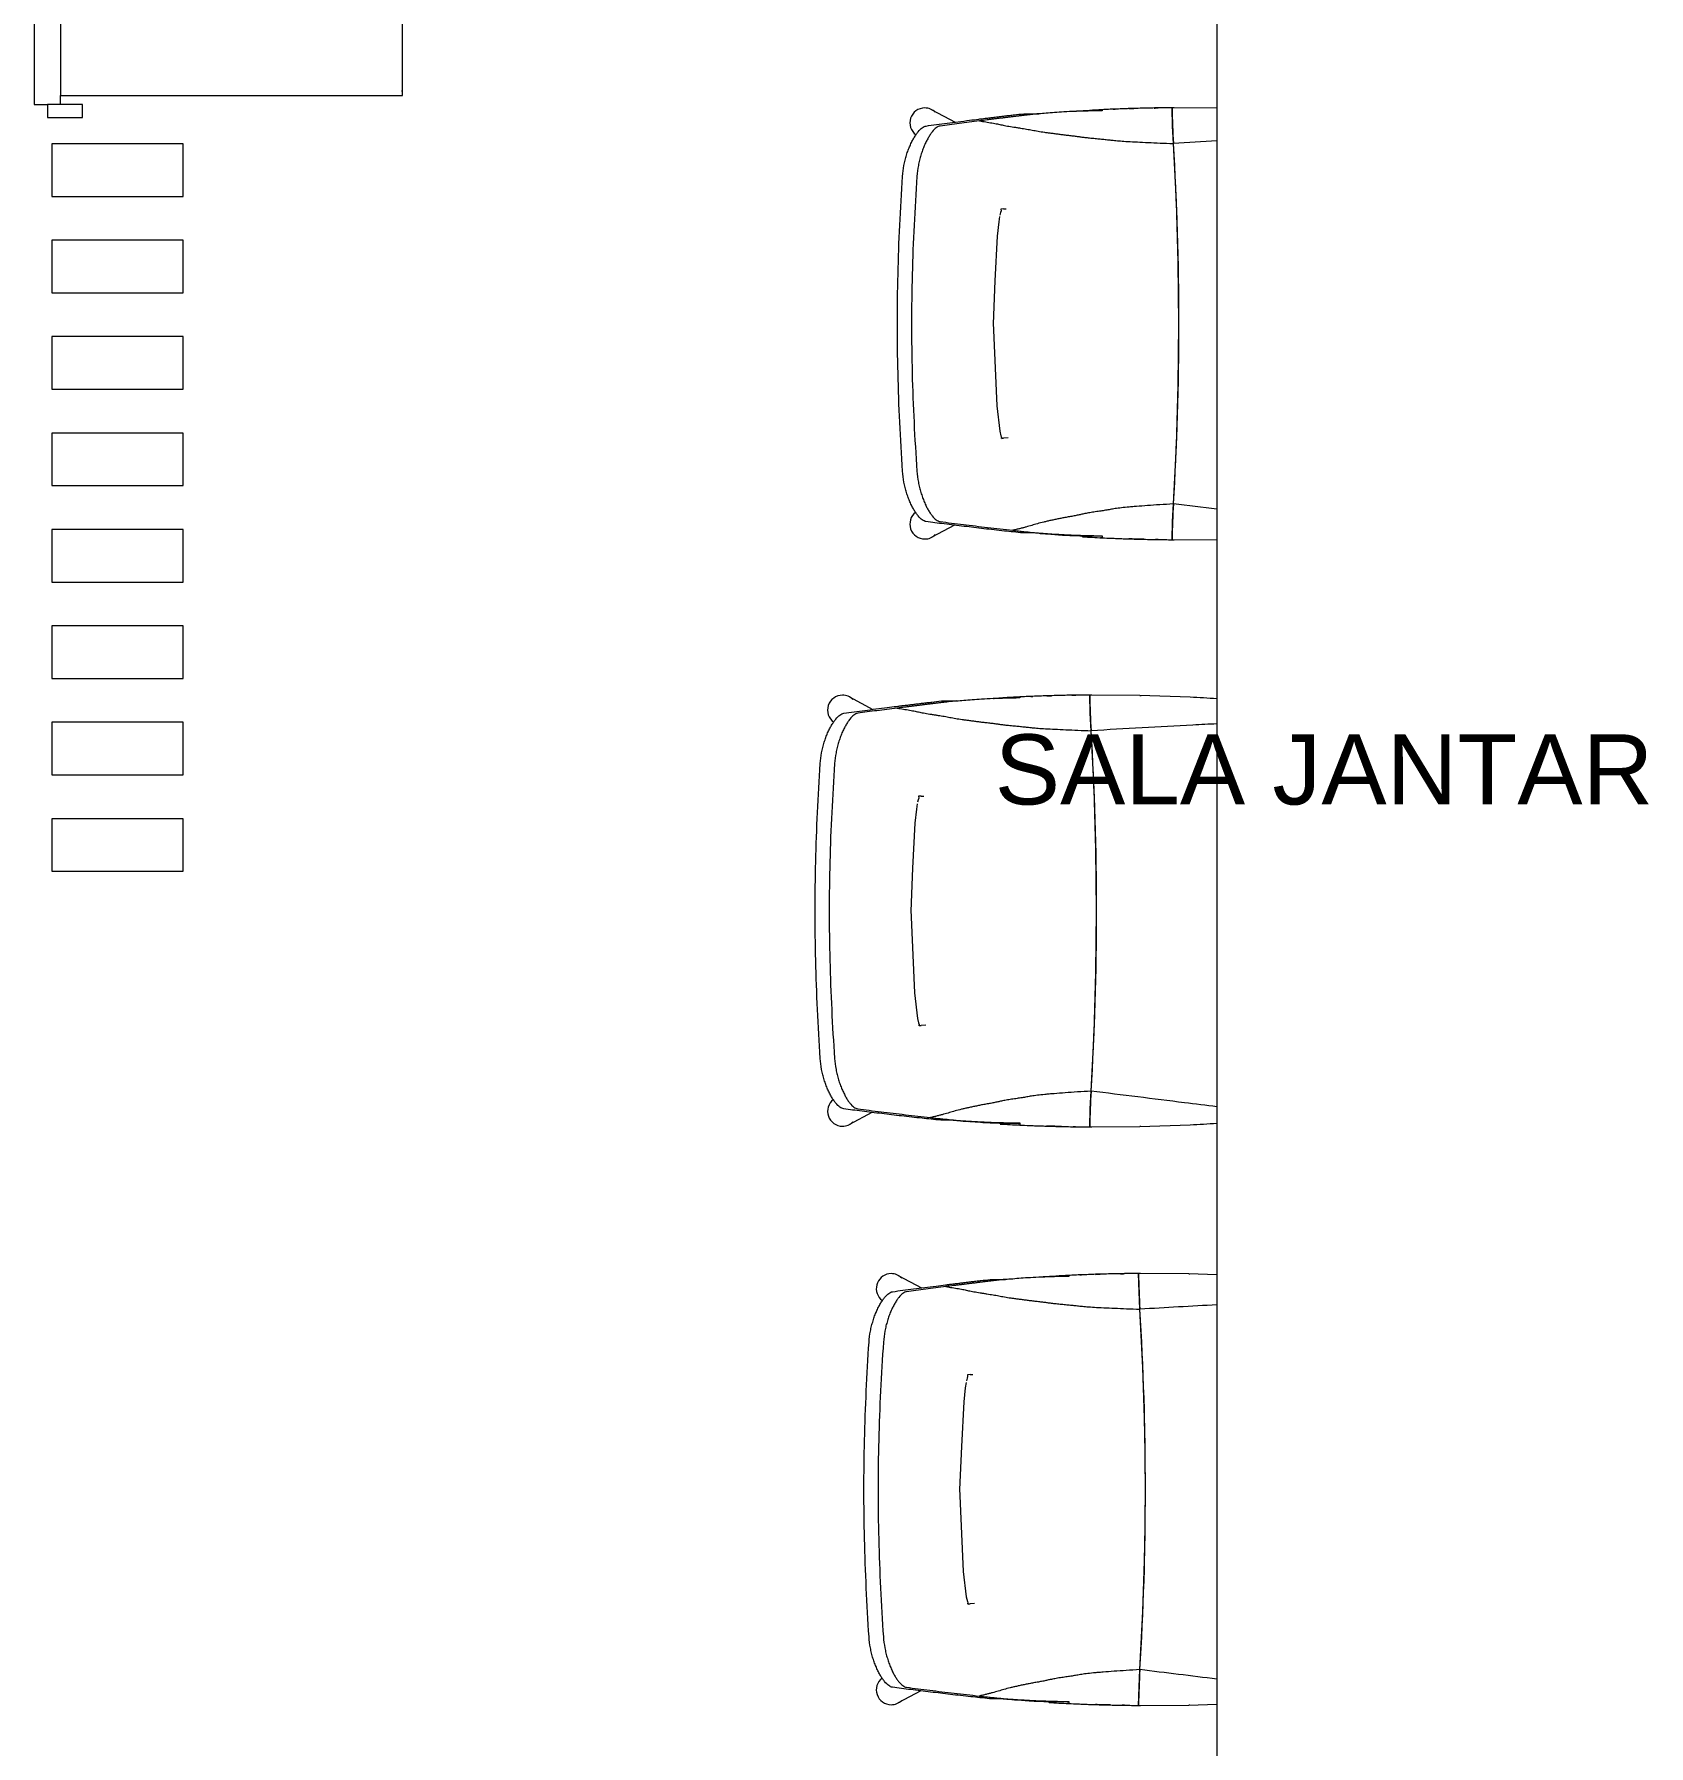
# Model space of a CAD drawing. Header units: millimetres. Extents: x 586.5 to 618.3, y 239.1 to 272.6.
# Drawn here: x 590.727 to 592.568, y 264.878 to 266.83 of the extents above; entities that cross this region are included whole.
import ezdxf

# ---------------------------------------------------------------- set-up
doc = ezdxf.new("R2010")
doc.units = ezdxf.units.MM
doc.header["$LTSCALE"] = 75
doc.linetypes.add('HIDDEN', pattern=[0.375, 0.25, -0.125])
for name, color, linetype, lineweight in [('A Arquitetura LRZ', 252, 'Continuous', 9), ('A Cumbuca LRZ', 254, 'HIDDEN', 9), ('A Esquadrias LRZ', 252, 'Continuous', 9), ('A Mobiliário LRZ', 253, 'Continuous', 9)]:
    doc.layers.add(name, color=color, linetype=linetype, lineweight=lineweight)
doc.styles.add('R80', font='arial.ttf')

msp = doc.modelspace()

# ---------------------------------------------------------------- linework, layer by layer
at = {"layer": 'A Arquitetura LRZ'}
for p, q in [((591.1465, 266.7614), (591.1465, 269.2214)), ((590.7565, 266.9104), (590.7565, 266.7604)), ((591.1465, 266.7654), (591.1455, 266.7654)), ((590.7565, 266.7604), (591.1465, 266.7604)), ((591.1465, 266.7604), (591.1465, 266.7614)), ((590.8965, 266.7054), (590.7465, 266.7054)), ((590.7465, 266.7054), (590.7465, 266.6454)), ((590.8965, 266.6454), (590.8965, 266.7054)), ((590.7465, 266.6454), (590.8965, 266.6454)), ((590.8965, 266.5954), (590.7465, 266.5954)), ((590.7465, 266.5954), (590.7465, 266.5354)), ((590.8965, 266.5354), (590.8965, 266.5954)), ((590.7465, 266.5354), (590.8965, 266.5354)), ((590.8965, 266.4854), (590.7465, 266.4854)), ((590.7465, 266.4854), (590.7465, 266.4254)), ((590.8965, 266.4254), (590.8965, 266.4854)), ((590.7465, 266.4254), (590.8965, 266.4254)), ((590.8965, 266.3754), (590.7465, 266.3754)), ((590.7465, 266.3754), (590.7465, 266.3154)), ((590.8965, 266.3154), (590.8965, 266.3754)), ((590.7465, 266.3154), (590.8965, 266.3154)), ((590.8965, 266.2654), (590.7465, 266.2654)), ((590.7465, 266.2654), (590.7465, 266.2054)), ((590.8965, 266.2054), (590.8965, 266.2654)), ((590.7465, 266.2054), (590.8965, 266.2054)), ((590.8965, 266.1554), (590.7465, 266.1554)), ((590.7465, 266.1554), (590.7465, 266.0954)), ((590.8965, 266.0954), (590.8965, 266.1554)), ((590.7465, 266.0954), (590.8965, 266.0954)), ((590.8965, 266.0454), (590.7465, 266.0454)), ((590.7465, 266.0454), (590.7465, 265.9854)), ((590.8965, 265.9854), (590.8965, 266.0454)), ((590.7465, 265.9854), (590.8965, 265.9854)), ((590.8965, 265.9354), (590.7465, 265.9354)), ((590.7465, 265.9354), (590.7465, 265.8754)), ((590.8965, 265.8754), (590.8965, 265.9354)), ((590.7465, 265.8754), (590.8965, 265.8754))]:
    msp.add_line(p, q, dxfattribs=at)
at = {"layer": 'A Esquadrias LRZ'}
for p, q in [((590.7265, 266.8854), (590.7265, 266.7504)), ((590.7265, 266.7504), (590.7415, 266.7504)), ((590.7815, 266.7504), (590.7415, 266.7504)), ((590.7415, 266.7504), (590.7415, 266.7354)), ((590.7565, 266.7504), (590.7565, 266.7604)), ((590.7815, 266.7354), (590.7815, 266.7504)), ((590.7415, 266.7354), (590.7815, 266.7354))]:
    msp.add_line(p, q, dxfattribs=at)
at = {"layer": 'A Mobiliário LRZ'}
for p, q in [((592.0758, 266.9304), (592.0758, 264.7304)), ((592.0758, 266.7462), (592.0247, 266.7465)), ((592.0252, 266.7257), (592.0247, 266.7465)), ((592.0258, 266.7465), (592.0247, 266.7465)), ((592.0269, 266.7465), (592.0258, 266.7465)), ((591.7505, 266.7443), (591.777, 266.7301)), ((591.8555, 266.7397), (591.8727, 266.7397)), ((591.9158, 266.7427), (591.9013, 266.7417)), ((591.9303, 266.7435), (591.9158, 266.7427)), ((591.9303, 266.7435), (591.9449, 266.7435)), ((591.9449, 266.7443), (591.9449, 266.7431)), ((592.0262, 266.7057), (592.0252, 266.7257)), ((592.0296, 266.6391), (592.0262, 266.7057)), ((591.8296, 266.6289), (591.829, 266.627)), ((591.8324, 266.6312), (591.8293, 266.631)), ((591.8293, 266.631), (591.8296, 266.6289)), ((591.8324, 266.6312), (591.8355, 266.6311)), ((592.0317, 266.5702), (592.0296, 266.6391)), ((591.8269, 266.6162), (591.8251, 266.6001)), ((591.8279, 266.6223), (591.8269, 266.6162)), ((591.829, 266.627), (591.8283, 266.6241)), ((591.8251, 266.6001), (591.8226, 266.549)), ((592.0324, 266.5001), (592.0317, 266.5702)), ((591.8226, 266.549), (591.8204, 266.5)), ((591.8204, 266.5013), (591.8247, 266.4066)), ((591.8204, 266.5), (591.8204, 266.4995)), ((592.0317, 266.43), (592.0324, 266.5001)), ((592.0296, 266.361), (592.0317, 266.43)), ((591.8247, 266.4066), (591.8281, 266.3775)), ((591.8281, 266.3775), (591.8294, 266.3723)), ((591.8291, 266.3698), (591.8293, 266.3698)), ((591.8293, 266.3698), (591.8311, 266.3696)), ((591.8294, 266.3723), (591.83, 266.3707)), ((591.83, 266.3707), (591.8305, 266.3695)), ((591.8305, 266.3695), (591.8309, 266.3688)), ((591.8311, 266.3696), (591.8324, 266.3696)), ((591.8376, 266.3698), (591.8324, 266.3696)), ((592.0262, 266.2945), (592.0296, 266.361)), ((592.0252, 266.2744), (592.0262, 266.2945)), ((591.7763, 266.2703), (591.7505, 266.2565)), ((591.8641, 266.2614), (591.8547, 266.2614)), ((591.8819, 266.2599), (591.8641, 266.2614)), ((591.8998, 266.2586), (591.8819, 266.2599)), ((591.9449, 266.2578), (591.9222, 266.2578)), ((591.9449, 266.2582), (591.9449, 266.2559)), ((592.0247, 266.2537), (592.0252, 266.2744)), ((592.0247, 266.2537), (592.0758, 266.254)), ((592.0247, 266.2537), (592.0258, 266.2537)), ((592.0258, 266.2537), (592.0269, 266.2537)), ((591.6566, 266.0743), (591.6831, 266.0601)), ((591.7615, 266.0697), (591.7788, 266.0697)), ((591.8219, 266.0727), (591.8074, 266.0717)), ((591.8364, 266.0735), (591.8219, 266.0727)), ((591.8364, 266.0735), (591.851, 266.0735)), ((591.851, 266.0743), (591.851, 266.0731)), ((591.988, 266.0761), (591.9307, 266.0765)), ((591.9313, 266.0557), (591.9307, 266.0765)), ((591.9319, 266.0765), (591.9307, 266.0765)), ((591.933, 266.0765), (591.9319, 266.0765)), ((592.0451, 266.074), (591.988, 266.0761)), ((591.988, 266.0761), (591.9892, 266.076)), ((591.9323, 266.0357), (591.9313, 266.0557)), ((591.9357, 265.9691), (591.9323, 266.0357)), ((591.9378, 265.9002), (591.9357, 265.9691)), ((591.7329, 265.9462), (591.7312, 265.9301)), ((591.734, 265.9523), (591.7329, 265.9462)), ((591.7351, 265.957), (591.7344, 265.9541)), ((591.7356, 265.9589), (591.7351, 265.957)), ((591.7385, 265.9612), (591.7354, 265.961)), ((591.7354, 265.961), (591.7356, 265.9589)), ((591.7385, 265.9612), (591.7416, 265.9611)), ((591.7312, 265.9301), (591.7287, 265.879)), ((591.9385, 265.8301), (591.9378, 265.9002)), ((591.7287, 265.879), (591.7265, 265.83)), ((591.7265, 265.8313), (591.7308, 265.7366)), ((591.7265, 265.83), (591.7265, 265.8295)), ((591.9378, 265.76), (591.9385, 265.8301)), ((591.9357, 265.691), (591.9378, 265.76)), ((591.7308, 265.7366), (591.7342, 265.7075)), ((591.7342, 265.7075), (591.7355, 265.7023)), ((591.7352, 265.6998), (591.7354, 265.6998)), ((591.7354, 265.6998), (591.7372, 265.6996)), ((591.7355, 265.7023), (591.7361, 265.7007)), ((591.7361, 265.7007), (591.7366, 265.6995)), ((591.7366, 265.6995), (591.7369, 265.6988)), ((591.7372, 265.6996), (591.7385, 265.6996)), ((591.7437, 265.6998), (591.7385, 265.6996)), ((591.9323, 265.6245), (591.9357, 265.691)), ((591.9313, 265.6044), (591.9323, 265.6245)), ((591.6823, 265.6003), (591.6566, 265.5865)), ((591.9307, 265.5837), (591.9313, 265.6044)), ((591.7702, 265.5914), (591.7608, 265.5914)), ((591.788, 265.5899), (591.7702, 265.5914)), ((591.8059, 265.5886), (591.788, 265.5899)), ((591.851, 265.5878), (591.8283, 265.5878)), ((591.851, 265.5882), (591.851, 265.5859)), ((591.9307, 265.5837), (591.988, 265.5841)), ((591.9307, 265.5837), (591.9319, 265.5837)), ((591.9319, 265.5837), (591.933, 265.5837)), ((591.988, 265.5841), (592.0451, 265.5862)), ((591.9891, 265.5841), (591.988, 265.5841)), ((591.7123, 265.4143), (591.7388, 265.4001)), ((591.8172, 265.4097), (591.8345, 265.4097)), ((591.8776, 265.4127), (591.863, 265.4117)), ((591.8921, 265.4135), (591.8776, 265.4127)), ((591.8921, 265.4135), (591.9067, 265.4135)), ((591.9067, 265.4143), (591.9067, 265.4131)), ((592.0437, 265.4161), (591.9864, 265.4165)), ((591.987, 265.3957), (591.9864, 265.4165)), ((591.9876, 265.4165), (591.9864, 265.4165)), ((591.9887, 265.4165), (591.9876, 265.4165)), ((592.0758, 265.4151), (592.0437, 265.4161)), ((592.0437, 265.4161), (592.0448, 265.416)), ((591.988, 265.3757), (591.987, 265.3957)), ((591.9914, 265.3091), (591.988, 265.3757)), ((591.7942, 265.3012), (591.7911, 265.301)), ((591.7911, 265.301), (591.7913, 265.2989)), ((591.7942, 265.3012), (591.7973, 265.3011)), ((591.9935, 265.2402), (591.9914, 265.3091)), ((591.7886, 265.2862), (591.7869, 265.2701)), ((591.7897, 265.2923), (591.7886, 265.2862)), ((591.7908, 265.297), (591.7901, 265.2941)), ((591.7913, 265.2989), (591.7908, 265.297)), ((591.7869, 265.2701), (591.7844, 265.219)), ((591.9942, 265.1701), (591.9935, 265.2402)), ((591.7844, 265.219), (591.7822, 265.17)), ((591.7821, 265.1713), (591.7865, 265.0766)), ((591.7822, 265.17), (591.7821, 265.1695)), ((591.9935, 265.1), (591.9942, 265.1701)), ((591.9914, 265.031), (591.9935, 265.1)), ((591.7865, 265.0766), (591.7899, 265.0475)), ((591.7899, 265.0475), (591.7912, 265.0423)), ((591.7909, 265.0398), (591.7911, 265.0398)), ((591.7911, 265.0398), (591.7929, 265.0396)), ((591.7912, 265.0423), (591.7918, 265.0407)), ((591.7918, 265.0407), (591.7922, 265.0395)), ((591.7922, 265.0395), (591.7926, 265.0388)), ((591.7929, 265.0396), (591.7942, 265.0396)), ((591.7994, 265.0398), (591.7942, 265.0396)), ((591.988, 264.9645), (591.9914, 265.031)), ((591.987, 264.9444), (591.988, 264.9645)), ((591.738, 264.9403), (591.7123, 264.9265)), ((591.8258, 264.9314), (591.8165, 264.9314)), ((591.8437, 264.9299), (591.8258, 264.9314)), ((591.8616, 264.9286), (591.8437, 264.9299)), ((591.9864, 264.9237), (591.987, 264.9444)), ((591.9067, 264.9278), (591.884, 264.9278)), ((591.9067, 264.9282), (591.9067, 264.9259)), ((591.9864, 264.9237), (592.0437, 264.9241)), ((591.9864, 264.9237), (591.9876, 264.9237)), ((591.9876, 264.9237), (591.9887, 264.9237)), ((592.0437, 264.9241), (592.0758, 264.9251)), ((592.0448, 264.9241), (592.0437, 264.9241))]:
    msp.add_line(p, q, dxfattribs=at)
for centre, radius, start, end in [((591.7425, 266.7293), 0.017, 90, 234.1289), ((591.7425, 266.7293), 0.017, 45, 90), ((591.7999, 266.7528), 0.074, 349.653, 349.7774), ((592.039, 264.7662), 1.9803, 92.7243, 93.1475), ((591.7425, 266.2715), 0.017, 127.5087, 270), ((591.7425, 266.2715), 0.017, 270, 315), ((591.8679, 266.2348), 0.059, 22.1782, 22.9531), ((592.039, 268.2339), 1.9803, 266.6267, 267.2757), ((591.6486, 266.0593), 0.017, 90, 234.1289), ((591.6486, 266.0593), 0.017, 45, 90), ((591.7059, 266.0828), 0.074, 349.653, 349.7774), ((591.9451, 264.0962), 1.9803, 92.7243, 93.1475), ((591.6486, 265.6015), 0.017, 127.5087, 270), ((591.6486, 265.6015), 0.017, 270, 315), ((591.774, 265.5648), 0.059, 22.1782, 22.9531), ((591.9451, 267.5639), 1.9803, 266.6267, 267.2757), ((591.7042, 265.3993), 0.017, 90, 224.7721), ((591.7042, 265.3993), 0.017, 45, 90), ((591.7616, 265.4228), 0.074, 349.653, 349.7774), ((592.0008, 263.4362), 1.9803, 92.7243, 93.1475), ((591.7042, 265.3993), 0.017, 225, 234.1289), ((591.7042, 264.9415), 0.017, 127.5087, 270), ((591.7042, 264.9415), 0.017, 270, 315), ((591.8297, 264.9048), 0.059, 22.1782, 22.9531), ((592.0008, 266.9039), 1.9803, 266.6267, 267.2757)]:
    msp.add_arc(centre, radius, start, end, dxfattribs=at)
for centre, major_axis, start_param, end_param in [((592.0462, 266.7608), (0, 0.1434), 1.670545, 1.965193), ((591.9519, 266.5001), (0, 0.5341), 4.317308, 5.10747), ((592.0462, 266.2394), (0, 0.1434), 1.176399, 1.471048), ((591.9522, 266.0908), (0, 0.1434), 1.670545, 1.965193), ((591.858, 265.8301), (0, 0.5341), 4.317308, 5.10747), ((591.9522, 265.5694), (0, 0.1434), 1.176399, 1.471048), ((592.0079, 265.4308), (0, 0.1434), 1.670545, 1.965193), ((591.9137, 265.1701), (0, 0.5341), 4.317308, 5.10747), ((592.0079, 264.9094), (0, 0.1434), 1.176399, 1.471048)]:
    msp.add_ellipse(centre, major_axis=major_axis, ratio=0.150716, start_param=start_param, end_param=end_param, dxfattribs=at)
for points, knots in [([(592.0247, 266.7465), (592.022, 266.7465), (592.0166, 266.7464), (592.0085, 266.7463), (592.0006, 266.7462), (591.9925, 266.746), (591.984, 266.7458), (591.9768, 266.7456), (591.9714, 266.7454), (591.9674, 266.7452), (591.9635, 266.7451), (591.9597, 266.7449), (591.9559, 266.7448), (591.9509, 266.7446), (591.9473, 266.7444), (591.9449, 266.7443)], [-1, -1, -1, -1, -0.9, -0.8, -0.7, -0.6, -0.5, -0.4, -0.35, -0.3, -0.25, -0.2, -0.15, -0.1, 0, 0, 0, 0]), ([(591.7172, 266.6682), (591.7175, 266.6724), (591.7182, 266.6786), (591.72, 266.6867), (591.7214, 266.6916), (591.7226, 266.6954), (591.7236, 266.6981), (591.7246, 266.7007), (591.7257, 266.7032), (591.7267, 266.7056), (591.7283, 266.7087), (591.7302, 266.7122), (591.7326, 266.716), (591.7358, 266.7202), (591.7397, 266.7241), (591.7426, 266.7255), (591.744, 266.7257)], [-1, -1, -1, -1, -0.857143, -0.785714, -0.714286, -0.678571, -0.642857, -0.607143, -0.571429, -0.535714, -0.5, -0.428571, -0.357143, -0.285714, -0.142857, 0, 0, 0, 0]), ([(591.76, 266.7257), (591.7586, 266.7255), (591.7557, 266.7241), (591.7518, 266.7203), (591.7487, 266.716), (591.7464, 266.7122), (591.7441, 266.708), (591.7419, 266.7033), (591.7403, 266.6989), (591.739, 266.6953), (591.7378, 266.6916), (591.7365, 266.6867), (591.7347, 266.6786), (591.7339, 266.6724), (591.7336, 266.6682)], [-1, -1, -1, -1, -0.857143, -0.714286, -0.642857, -0.571429, -0.5, -0.428571, -0.357143, -0.321429, -0.285714, -0.214286, -0.142857, 0, 0, 0, 0]), ([(591.7936, 266.7322), (591.7972, 266.7327), (591.8025, 266.7333), (591.8094, 266.7342), (591.8145, 266.7348), (591.8194, 266.7354), (591.8242, 266.736), (591.829, 266.7366), (591.834, 266.7372), (591.8392, 266.7378), (591.8463, 266.7386), (591.8517, 266.7393), (591.8555, 266.7397)], [-1, -1, -1, -1, -0.833333, -0.75, -0.666667, -0.583333, -0.5, -0.416667, -0.333333, -0.25, -0.166667, 0, 0, 0, 0]), ([(591.8727, 266.7397), (591.8696, 266.7394), (591.8649, 266.7389), (591.859, 266.7382), (591.8546, 266.7377), (591.8503, 266.7372), (591.8461, 266.7367), (591.842, 266.7362), (591.838, 266.7356), (591.834, 266.7352), (591.8301, 266.7347), (591.8261, 266.7342), (591.8221, 266.7337), (591.8179, 266.7332), (591.8123, 266.7325), (591.8079, 266.732), (591.8049, 266.7316)], [-1, -1, -1, -1, -0.875, -0.8125, -0.75, -0.6875, -0.625, -0.5625, -0.5, -0.4375, -0.375, -0.3125, -0.25, -0.1875, -0.125, 0, 0, 0, 0]), ([(591.8049, 266.7316), (591.8061, 266.7314), (591.8084, 266.731), (591.8132, 266.7302), (591.8181, 266.7294), (591.8225, 266.7286), (591.8264, 266.7279), (591.8298, 266.7271), (591.8335, 266.7263), (591.8377, 266.7255), (591.8428, 266.7247), (591.848, 266.7239), (591.8517, 266.7233), (591.8552, 266.7227), (591.8587, 266.7222), (591.862, 266.7216), (591.8652, 266.721), (591.8683, 266.7204), (591.8728, 266.7196), (591.8778, 266.7188), (591.8832, 266.718), (591.8875, 266.7175), (591.892, 266.7169), (591.8965, 266.7163), (591.9012, 266.7157), (591.9063, 266.7151), (591.9108, 266.7146), (591.914, 266.7142), (591.9164, 266.7139), (591.9186, 266.7136), (591.9206, 266.7133), (591.9226, 266.713), (591.9258, 266.7126), (591.9304, 266.7121), (591.9358, 266.7116), (591.9399, 266.7112), (591.9438, 266.7108), (591.9483, 266.7104), (591.9535, 266.7098), (591.9589, 266.7092), (591.9654, 266.7086), (591.9738, 266.708), (591.9849, 266.7075), (591.9971, 266.7069), (592.0108, 266.7063), (592.0209, 266.7059), (592.0262, 266.7057)], [-1, -1, -1, -1, -0.977273, -0.954545, -0.909091, -0.886364, -0.863636, -0.818182, -0.795455, -0.772727, -0.727273, -0.704545, -0.681818, -0.659091, -0.636364, -0.613636, -0.590909, -0.568182, -0.545455, -0.5, -0.477273, -0.454545, -0.431818, -0.409091, -0.386364, -0.363636, -0.340909, -0.329545, -0.318182, -0.306818, -0.295455, -0.284091, -0.272727, -0.25, -0.227273, -0.215909, -0.204545, -0.181818, -0.159091, -0.136364, -0.113636, -0.090909, -0.068182, -0.045455, -0.022727, 0, 0, 0, 0]), ([(591.7171, 266.3319), (591.7159, 266.3504), (591.7138, 266.3876), (591.7111, 266.4624), (591.7111, 266.5376), (591.7138, 266.6125), (591.7159, 266.6497), (591.7172, 266.6682)], [-1, -1, -1, -1, -0.833333, -0.666667, -0.333333, -0.166667, 0, 0, 0, 0]), ([(591.7336, 266.6682), (591.7323, 266.6497), (591.7301, 266.6125), (591.7272, 266.5376), (591.7272, 266.4624), (591.73, 266.3876), (591.7323, 266.3504), (591.7336, 266.3319)], [-1, -1, -1, -1, -0.833333, -0.666667, -0.333333, -0.166667, 0, 0, 0, 0]), ([(591.7439, 266.2744), (591.7425, 266.2746), (591.7396, 266.2759), (591.7357, 266.2798), (591.7325, 266.284), (591.7302, 266.2878), (591.7282, 266.2913), (591.7267, 266.2944), (591.7256, 266.2968), (591.7246, 266.2993), (591.7236, 266.302), (591.7226, 266.3047), (591.7214, 266.3084), (591.72, 266.3133), (591.7182, 266.3214), (591.7174, 266.3277), (591.7171, 266.3319)], [-1, -1, -1, -1, -0.857143, -0.714286, -0.642857, -0.571429, -0.5, -0.464286, -0.428571, -0.392857, -0.357143, -0.321429, -0.285714, -0.214286, -0.142857, 0, 0, 0, 0]), ([(591.7336, 266.3319), (591.7339, 266.3277), (591.7347, 266.3214), (591.7364, 266.3133), (591.7378, 266.3085), (591.739, 266.3047), (591.7402, 266.3011), (591.7419, 266.2968), (591.7441, 266.292), (591.7463, 266.2878), (591.7487, 266.284), (591.7518, 266.2797), (591.7556, 266.2759), (591.7585, 266.2746), (591.7599, 266.2744)], [-1, -1, -1, -1, -0.857143, -0.785714, -0.714286, -0.678571, -0.642857, -0.571429, -0.5, -0.428571, -0.357143, -0.285714, -0.142857, 0, 0, 0, 0]), ([(592.0262, 266.2945), (592.0208, 266.2942), (592.0104, 266.2936), (591.9964, 266.2926), (591.9861, 266.2918), (591.9784, 266.2912), (591.9715, 266.2906), (591.9646, 266.2898), (591.9581, 266.2889), (591.9527, 266.2879), (591.9474, 266.287), (591.9428, 266.2863), (591.9387, 266.2857), (591.9354, 266.2853), (591.9322, 266.2848), (591.9292, 266.2842), (591.9265, 266.2837), (591.9239, 266.2832), (591.9217, 266.2827), (591.9191, 266.2821), (591.9154, 266.2813), (591.9112, 266.2805), (591.9076, 266.2799), (591.904, 266.2793), (591.8999, 266.2785), (591.8953, 266.2776), (591.8908, 266.2766), (591.8863, 266.2757), (591.8821, 266.2747), (591.8769, 266.2735), (591.8708, 266.2719), (591.8647, 266.27), (591.8591, 266.2684), (591.8544, 266.2672), (591.8507, 266.2663), (591.8468, 266.2653), (591.8442, 266.2647), (591.843, 266.2644)], [0, 0, 0, 0, 0.03125, 0.0625, 0.09375, 0.109375, 0.125, 0.15625, 0.1875, 0.21875, 0.25, 0.28125, 0.296875, 0.3125, 0.328125, 0.34375, 0.359375, 0.375, 0.390625, 0.40625, 0.4375, 0.46875, 0.484375, 0.5, 0.53125, 0.5625, 0.59375, 0.625, 0.65625, 0.6875, 0.75, 0.8125, 0.875, 0.90625, 0.9375, 0.96875, 1, 1, 1, 1]), ([(591.843, 266.2644), (591.8451, 266.2641), (591.8493, 266.2637), (591.8545, 266.2631), (591.8585, 266.2627), (591.8614, 266.2624), (591.8644, 266.2621), (591.8675, 266.2618), (591.8707, 266.2615), (591.874, 266.2612), (591.8774, 266.261), (591.8811, 266.2607), (591.8851, 266.2604), (591.8893, 266.2601), (591.8938, 266.2599), (591.8978, 266.2597), (591.9011, 266.2595), (591.9045, 266.2593), (591.909, 266.2591), (591.9145, 266.2589), (591.9202, 266.2587), (591.9261, 266.2586), (591.9342, 266.2584), (591.9406, 266.2582), (591.9449, 266.2582)], [-1, -1, -1, -1, -0.916667, -0.833333, -0.791667, -0.75, -0.708333, -0.666667, -0.625, -0.583333, -0.541667, -0.5, -0.458333, -0.416667, -0.375, -0.333333, -0.3125, -0.291667, -0.25, -0.208333, -0.166667, -0.125, -0.083333, 0, 0, 0, 0]), ([(591.9449, 266.2559), (591.9485, 266.2557), (591.953, 266.2555), (591.9587, 266.2553), (591.9625, 266.2551), (591.9674, 266.2549), (591.9724, 266.2548), (591.9765, 266.2546), (591.9807, 266.2545), (591.9861, 266.2544), (591.9932, 266.2542), (592.0006, 266.254), (592.0085, 266.2539), (592.0166, 266.2538), (592.022, 266.2537), (592.0247, 266.2537)], [-1, -1, -1, -1, -0.85, -0.8125, -0.775, -0.7, -0.625, -0.5875, -0.55, -0.475, -0.4, -0.3, -0.2, -0.1, 0, 0, 0, 0]), ([(591.9925, 266.2542), (591.9917, 266.2542), (591.9891, 266.2543), (591.9847, 266.2544), (591.9798, 266.2545), (591.9767, 266.2546), (591.9754, 266.2547)], [-0.6732069, -0.6732069, -0.6732069, -0.6732069, -0.65, -0.6, -0.55, -0.5167063, -0.5167063, -0.5167063, -0.5167063]), ([(591.6997, 266.0622), (591.7033, 266.0627), (591.7086, 266.0633), (591.7155, 266.0642), (591.7206, 266.0648), (591.7255, 266.0654), (591.7303, 266.066), (591.7351, 266.0666), (591.7401, 266.0672), (591.7453, 266.0678), (591.7523, 266.0686), (591.7578, 266.0693), (591.7615, 266.0697)], [-1, -1, -1, -1, -0.833333, -0.75, -0.666667, -0.583333, -0.5, -0.416667, -0.333333, -0.25, -0.166667, 0, 0, 0, 0]), ([(591.7788, 266.0697), (591.7756, 266.0694), (591.771, 266.0689), (591.765, 266.0682), (591.7606, 266.0677), (591.7564, 266.0672), (591.7522, 266.0667), (591.7481, 266.0662), (591.744, 266.0656), (591.74, 266.0652), (591.7361, 266.0647), (591.7322, 266.0642), (591.7282, 266.0637), (591.724, 266.0632), (591.7183, 266.0625), (591.714, 266.062), (591.711, 266.0616)], [-1, -1, -1, -1, -0.875, -0.8125, -0.75, -0.6875, -0.625, -0.5625, -0.5, -0.4375, -0.375, -0.3125, -0.25, -0.1875, -0.125, 0, 0, 0, 0]), ([(591.711, 266.0616), (591.7122, 266.0614), (591.7145, 266.061), (591.7193, 266.0602), (591.7241, 266.0594), (591.7286, 266.0586), (591.7325, 266.0579), (591.7358, 266.0571), (591.7395, 266.0563), (591.7438, 266.0555), (591.7489, 266.0547), (591.754, 266.0539), (591.7578, 266.0533), (591.7613, 266.0527), (591.7648, 266.0522), (591.7681, 266.0516), (591.7712, 266.051), (591.7744, 266.0504), (591.7789, 266.0496), (591.7839, 266.0488), (591.7892, 266.048), (591.7936, 266.0475), (591.7981, 266.0469), (591.8025, 266.0463), (591.8073, 266.0457), (591.8123, 266.0451), (591.8169, 266.0446), (591.8201, 266.0442), (591.8224, 266.0439), (591.8247, 266.0436), (591.8267, 266.0433), (591.8287, 266.043), (591.8319, 266.0426), (591.8365, 266.0421), (591.8418, 266.0416), (591.846, 266.0412), (591.8499, 266.0408), (591.8544, 266.0404), (591.8596, 266.0398), (591.865, 266.0392), (591.8715, 266.0386), (591.8799, 266.038), (591.8909, 266.0375), (591.9032, 266.0369), (591.9169, 266.0363), (591.927, 266.0359), (591.9323, 266.0357)], [-1, -1, -1, -1, -0.977273, -0.954545, -0.909091, -0.886364, -0.863636, -0.818182, -0.795455, -0.772727, -0.727273, -0.704545, -0.681818, -0.659091, -0.636364, -0.613636, -0.590909, -0.568182, -0.545455, -0.5, -0.477273, -0.454545, -0.431818, -0.409091, -0.386364, -0.363636, -0.340909, -0.329545, -0.318182, -0.306818, -0.295455, -0.284091, -0.272727, -0.25, -0.227273, -0.215909, -0.204545, -0.181818, -0.159091, -0.136364, -0.113636, -0.090909, -0.068182, -0.045455, -0.022727, 0, 0, 0, 0]), ([(591.9307, 266.0765), (591.9281, 266.0765), (591.9227, 266.0764), (591.9146, 266.0763), (591.9066, 266.0762), (591.8986, 266.076), (591.89, 266.0758), (591.8829, 266.0756), (591.8775, 266.0754), (591.8735, 266.0752), (591.8696, 266.0751), (591.8657, 266.0749), (591.862, 266.0748), (591.857, 266.0746), (591.8534, 266.0744), (591.851, 266.0743)], [-1, -1, -1, -1, -0.9, -0.8, -0.7, -0.6, -0.5, -0.4, -0.35, -0.3, -0.25, -0.2, -0.15, -0.1, 0, 0, 0, 0]), ([(591.6232, 265.9982), (591.6235, 266.0024), (591.6243, 266.0086), (591.6261, 266.0167), (591.6275, 266.0216), (591.6287, 266.0254), (591.6297, 266.0281), (591.6307, 266.0307), (591.6317, 266.0332), (591.6328, 266.0356), (591.6343, 266.0387), (591.6363, 266.0422), (591.6386, 266.046), (591.6418, 266.0502), (591.6458, 266.0541), (591.6487, 266.0555), (591.6501, 266.0557)], [-1, -1, -1, -1, -0.857143, -0.785714, -0.714286, -0.678571, -0.642857, -0.607143, -0.571429, -0.535714, -0.5, -0.428571, -0.357143, -0.285714, -0.142857, 0, 0, 0, 0]), ([(591.6661, 266.0557), (591.6647, 266.0555), (591.6618, 266.0541), (591.6579, 266.0503), (591.6548, 266.046), (591.6525, 266.0422), (591.6502, 266.038), (591.648, 266.0333), (591.6463, 266.0289), (591.6451, 266.0253), (591.6439, 266.0216), (591.6425, 266.0167), (591.6408, 266.0086), (591.64, 266.0024), (591.6397, 265.9982)], [-1, -1, -1, -1, -0.857143, -0.714286, -0.642857, -0.571429, -0.5, -0.428571, -0.357143, -0.321429, -0.285714, -0.214286, -0.142857, 0, 0, 0, 0]), ([(592.0759, 266.0436), (592.0667, 266.0431), (592.0189, 266.0408), (591.971, 266.038), (591.9323, 266.0357)], [0.381538, 0.381538, 0.381538, 0.381538, 0.5, 1, 1, 1, 1]), ([(591.6232, 265.6619), (591.622, 265.6804), (591.6199, 265.7176), (591.6172, 265.7924), (591.6172, 265.8676), (591.6199, 265.9425), (591.622, 265.9797), (591.6232, 265.9982)], [-1, -1, -1, -1, -0.833333, -0.666667, -0.333333, -0.166667, 0, 0, 0, 0]), ([(591.6397, 265.9982), (591.6384, 265.9797), (591.6361, 265.9425), (591.6333, 265.8676), (591.6333, 265.7924), (591.6361, 265.7176), (591.6383, 265.6804), (591.6397, 265.6619)], [-1, -1, -1, -1, -0.833333, -0.666667, -0.333333, -0.166667, 0, 0, 0, 0]), ([(591.65, 265.6044), (591.6486, 265.6046), (591.6457, 265.6059), (591.6418, 265.6098), (591.6386, 265.614), (591.6362, 265.6178), (591.6343, 265.6213), (591.6328, 265.6244), (591.6317, 265.6268), (591.6307, 265.6293), (591.6296, 265.632), (591.6287, 265.6347), (591.6275, 265.6384), (591.6261, 265.6433), (591.6243, 265.6514), (591.6235, 265.6577), (591.6232, 265.6619)], [-1, -1, -1, -1, -0.857143, -0.714286, -0.642857, -0.571429, -0.5, -0.464286, -0.428571, -0.392857, -0.357143, -0.321429, -0.285714, -0.214286, -0.142857, 0, 0, 0, 0]), ([(591.6397, 265.6619), (591.64, 265.6577), (591.6408, 265.6514), (591.6425, 265.6433), (591.6439, 265.6385), (591.645, 265.6347), (591.6463, 265.6311), (591.648, 265.6268), (591.6502, 265.622), (591.6524, 265.6178), (591.6547, 265.614), (591.6579, 265.6097), (591.6617, 265.6059), (591.6646, 265.6046), (591.666, 265.6044)], [-1, -1, -1, -1, -0.857143, -0.785714, -0.714286, -0.678571, -0.642857, -0.571429, -0.5, -0.428571, -0.357143, -0.285714, -0.142857, 0, 0, 0, 0]), ([(591.9323, 265.6245), (591.9268, 265.6242), (591.9165, 265.6236), (591.9025, 265.6226), (591.8921, 265.6218), (591.8845, 265.6212), (591.8776, 265.6206), (591.8706, 265.6198), (591.8642, 265.6189), (591.8588, 265.6179), (591.8535, 265.617), (591.8488, 265.6163), (591.8448, 265.6157), (591.8415, 265.6153), (591.8383, 265.6148), (591.8353, 265.6142), (591.8325, 265.6137), (591.83, 265.6132), (591.8278, 265.6127), (591.8252, 265.6121), (591.8215, 265.6113), (591.8173, 265.6105), (591.8137, 265.6099), (591.8101, 265.6093), (591.806, 265.6085), (591.8014, 265.6076), (591.7969, 265.6066), (591.7924, 265.6057), (591.7882, 265.6047), (591.7829, 265.6035), (591.7769, 265.6019), (591.7708, 265.6), (591.7652, 265.5984), (591.7605, 265.5972), (591.7568, 265.5963), (591.7529, 265.5953), (591.7503, 265.5947), (591.749, 265.5944)], [0, 0, 0, 0, 0.03125, 0.0625, 0.09375, 0.109375, 0.125, 0.15625, 0.1875, 0.21875, 0.25, 0.28125, 0.296875, 0.3125, 0.328125, 0.34375, 0.359375, 0.375, 0.390625, 0.40625, 0.4375, 0.46875, 0.484375, 0.5, 0.53125, 0.5625, 0.59375, 0.625, 0.65625, 0.6875, 0.75, 0.8125, 0.875, 0.90625, 0.9375, 0.96875, 1, 1, 1, 1]), ([(592.0759, 265.6067), (592.0635, 265.6082), (592.0157, 265.6142), (591.9678, 265.6202), (591.9323, 265.6245)], [0.3244742, 0.3244742, 0.3244742, 0.3244742, 0.5, 1, 1, 1, 1]), ([(591.749, 265.5944), (591.7512, 265.5941), (591.7553, 265.5937), (591.7605, 265.5931), (591.7646, 265.5927), (591.7675, 265.5924), (591.7705, 265.5921), (591.7736, 265.5918), (591.7768, 265.5915), (591.78, 265.5912), (591.7834, 265.591), (591.7871, 265.5907), (591.7912, 265.5904), (591.7954, 265.5901), (591.7999, 265.5899), (591.8039, 265.5897), (591.8072, 265.5895), (591.8106, 265.5893), (591.815, 265.5891), (591.8206, 265.5889), (591.8263, 265.5887), (591.8322, 265.5886), (591.8403, 265.5884), (591.8466, 265.5882), (591.851, 265.5882)], [-1, -1, -1, -1, -0.916667, -0.833333, -0.791667, -0.75, -0.708333, -0.666667, -0.625, -0.583333, -0.541667, -0.5, -0.458333, -0.416667, -0.375, -0.333333, -0.3125, -0.291667, -0.25, -0.208333, -0.166667, -0.125, -0.083333, 0, 0, 0, 0]), ([(591.851, 265.5859), (591.8546, 265.5857), (591.8591, 265.5855), (591.8648, 265.5853), (591.8686, 265.5851), (591.8735, 265.5849), (591.8785, 265.5848), (591.8826, 265.5846), (591.8868, 265.5845), (591.8922, 265.5844), (591.8993, 265.5842), (591.9066, 265.584), (591.9146, 265.5839), (591.9227, 265.5838), (591.9281, 265.5837), (591.9307, 265.5837)], [-1, -1, -1, -1, -0.85, -0.8125, -0.775, -0.7, -0.625, -0.5875, -0.55, -0.475, -0.4, -0.3, -0.2, -0.1, 0, 0, 0, 0]), ([(591.8986, 265.5842), (591.8978, 265.5842), (591.8952, 265.5843), (591.8908, 265.5844), (591.8859, 265.5845), (591.8828, 265.5846), (591.8815, 265.5847)], [-0.6732069, -0.6732069, -0.6732069, -0.6732069, -0.65, -0.6, -0.55, -0.5167063, -0.5167063, -0.5167063, -0.5167063]), ([(591.7554, 265.4022), (591.759, 265.4027), (591.7643, 265.4033), (591.7711, 265.4042), (591.7763, 265.4048), (591.7812, 265.4054), (591.786, 265.406), (591.7908, 265.4066), (591.7957, 265.4072), (591.8009, 265.4078), (591.808, 265.4086), (591.8135, 265.4093), (591.8172, 265.4097)], [-1, -1, -1, -1, -0.833333, -0.75, -0.666667, -0.583333, -0.5, -0.416667, -0.333333, -0.25, -0.166667, 0, 0, 0, 0]), ([(591.8345, 265.4097), (591.8313, 265.4094), (591.8267, 265.4089), (591.8207, 265.4082), (591.8163, 265.4077), (591.812, 265.4072), (591.8079, 265.4067), (591.8038, 265.4062), (591.7997, 265.4056), (591.7957, 265.4052), (591.7918, 265.4047), (591.7879, 265.4042), (591.7839, 265.4037), (591.7797, 265.4032), (591.774, 265.4025), (591.7696, 265.402), (591.7667, 265.4016)], [-1, -1, -1, -1, -0.875, -0.8125, -0.75, -0.6875, -0.625, -0.5625, -0.5, -0.4375, -0.375, -0.3125, -0.25, -0.1875, -0.125, 0, 0, 0, 0]), ([(591.7667, 265.4016), (591.7678, 265.4014), (591.7702, 265.401), (591.775, 265.4002), (591.7798, 265.3994), (591.7843, 265.3986), (591.7882, 265.3979), (591.7915, 265.3971), (591.7952, 265.3963), (591.7995, 265.3955), (591.8046, 265.3947), (591.8097, 265.3939), (591.8134, 265.3933), (591.817, 265.3927), (591.8204, 265.3922), (591.8238, 265.3916), (591.8269, 265.391), (591.8301, 265.3904), (591.8345, 265.3896), (591.8395, 265.3888), (591.8449, 265.388), (591.8492, 265.3875), (591.8537, 265.3869), (591.8582, 265.3863), (591.8629, 265.3857), (591.868, 265.3851), (591.8726, 265.3846), (591.8758, 265.3842), (591.8781, 265.3839), (591.8803, 265.3836), (591.8823, 265.3833), (591.8844, 265.383), (591.8876, 265.3826), (591.8922, 265.3821), (591.8975, 265.3816), (591.9017, 265.3812), (591.9056, 265.3808), (591.9101, 265.3804), (591.9153, 265.3798), (591.9207, 265.3792), (591.9272, 265.3786), (591.9356, 265.378), (591.9466, 265.3775), (591.9588, 265.3769), (591.9725, 265.3763), (591.9827, 265.3759), (591.988, 265.3757)], [-1, -1, -1, -1, -0.977273, -0.954545, -0.909091, -0.886364, -0.863636, -0.818182, -0.795455, -0.772727, -0.727273, -0.704545, -0.681818, -0.659091, -0.636364, -0.613636, -0.590909, -0.568182, -0.545455, -0.5, -0.477273, -0.454545, -0.431818, -0.409091, -0.386364, -0.363636, -0.340909, -0.329545, -0.318182, -0.306818, -0.295455, -0.284091, -0.272727, -0.25, -0.227273, -0.215909, -0.204545, -0.181818, -0.159091, -0.136364, -0.113636, -0.090909, -0.068182, -0.045455, -0.022727, 0, 0, 0, 0]), ([(591.9864, 265.4165), (591.9837, 265.4165), (591.9784, 265.4164), (591.9703, 265.4163), (591.9623, 265.4162), (591.9543, 265.416), (591.9457, 265.4158), (591.9386, 265.4156), (591.9332, 265.4154), (591.9292, 265.4152), (591.9253, 265.4151), (591.9214, 265.4149), (591.9176, 265.4148), (591.9127, 265.4146), (591.9091, 265.4144), (591.9067, 265.4143)], [-1, -1, -1, -1, -0.9, -0.8, -0.7, -0.6, -0.5, -0.4, -0.35, -0.3, -0.25, -0.2, -0.15, -0.1, 0, 0, 0, 0]), ([(591.6789, 265.3382), (591.6792, 265.3424), (591.68, 265.3486), (591.6818, 265.3567), (591.6832, 265.3616), (591.6844, 265.3654), (591.6853, 265.3681), (591.6864, 265.3707), (591.6874, 265.3732), (591.6885, 265.3756), (591.69, 265.3787), (591.692, 265.3822), (591.6943, 265.386), (591.6975, 265.3902), (591.7015, 265.3941), (591.7044, 265.3955), (591.7058, 265.3957)], [-1, -1, -1, -1, -0.857143, -0.785714, -0.714286, -0.678571, -0.642857, -0.607143, -0.571429, -0.535714, -0.5, -0.428571, -0.357143, -0.285714, -0.142857, 0, 0, 0, 0]), ([(591.7218, 265.3957), (591.7204, 265.3955), (591.7175, 265.3941), (591.7136, 265.3903), (591.7105, 265.386), (591.7082, 265.3822), (591.7059, 265.378), (591.7037, 265.3733), (591.702, 265.3689), (591.7007, 265.3653), (591.6996, 265.3616), (591.6982, 265.3567), (591.6965, 265.3486), (591.6957, 265.3424), (591.6954, 265.3382)], [-1, -1, -1, -1, -0.857143, -0.714286, -0.642857, -0.571429, -0.5, -0.428571, -0.357143, -0.321429, -0.285714, -0.214286, -0.142857, 0, 0, 0, 0]), ([(591.6789, 265.0019), (591.6777, 265.0204), (591.6756, 265.0576), (591.6729, 265.1324), (591.6729, 265.2076), (591.6756, 265.2825), (591.6777, 265.3197), (591.6789, 265.3382)], [-1, -1, -1, -1, -0.833333, -0.666667, -0.333333, -0.166667, 0, 0, 0, 0]), ([(591.6954, 265.3382), (591.694, 265.3197), (591.6918, 265.2825), (591.689, 265.2076), (591.689, 265.1324), (591.6918, 265.0576), (591.694, 265.0204), (591.6953, 265.0019)], [-1, -1, -1, -1, -0.833333, -0.666667, -0.333333, -0.166667, 0, 0, 0, 0]), ([(591.7057, 264.9444), (591.7043, 264.9446), (591.7014, 264.9459), (591.6975, 264.9498), (591.6943, 264.954), (591.6919, 264.9578), (591.69, 264.9613), (591.6885, 264.9644), (591.6874, 264.9668), (591.6864, 264.9693), (591.6853, 264.972), (591.6843, 264.9747), (591.6831, 264.9784), (591.6818, 264.9833), (591.68, 264.9914), (591.6792, 264.9977), (591.6789, 265.0019)], [-1, -1, -1, -1, -0.857143, -0.714286, -0.642857, -0.571429, -0.5, -0.464286, -0.428571, -0.392857, -0.357143, -0.321429, -0.285714, -0.214286, -0.142857, 0, 0, 0, 0]), ([(591.6953, 265.0019), (591.6957, 264.9977), (591.6964, 264.9914), (591.6982, 264.9833), (591.6995, 264.9785), (591.7007, 264.9747), (591.702, 264.9711), (591.7037, 264.9668), (591.7058, 264.962), (591.7081, 264.9578), (591.7104, 264.954), (591.7135, 264.9497), (591.7174, 264.9459), (591.7203, 264.9446), (591.7217, 264.9444)], [-1, -1, -1, -1, -0.857143, -0.785714, -0.714286, -0.678571, -0.642857, -0.571429, -0.5, -0.428571, -0.357143, -0.285714, -0.142857, 0, 0, 0, 0]), ([(591.988, 264.9645), (591.9825, 264.9642), (591.9722, 264.9636), (591.9582, 264.9626), (591.9478, 264.9618), (591.9402, 264.9612), (591.9333, 264.9606), (591.9263, 264.9598), (591.9199, 264.9589), (591.9145, 264.9579), (591.9092, 264.957), (591.9045, 264.9563), (591.9005, 264.9557), (591.8972, 264.9553), (591.894, 264.9548), (591.891, 264.9542), (591.8882, 264.9537), (591.8857, 264.9532), (591.8835, 264.9527), (591.8809, 264.9521), (591.8771, 264.9513), (591.873, 264.9505), (591.8694, 264.9499), (591.8658, 264.9493), (591.8617, 264.9485), (591.8571, 264.9476), (591.8525, 264.9466), (591.8481, 264.9457), (591.8439, 264.9447), (591.8386, 264.9435), (591.8326, 264.9419), (591.8265, 264.94), (591.8209, 264.9384), (591.8161, 264.9372), (591.8125, 264.9363), (591.8086, 264.9353), (591.806, 264.9347), (591.8047, 264.9344)], [0, 0, 0, 0, 0.03125, 0.0625, 0.09375, 0.109375, 0.125, 0.15625, 0.1875, 0.21875, 0.25, 0.28125, 0.296875, 0.3125, 0.328125, 0.34375, 0.359375, 0.375, 0.390625, 0.40625, 0.4375, 0.46875, 0.484375, 0.5, 0.53125, 0.5625, 0.59375, 0.625, 0.65625, 0.6875, 0.75, 0.8125, 0.875, 0.90625, 0.9375, 0.96875, 1, 1, 1, 1]), ([(591.8047, 264.9344), (591.8068, 264.9341), (591.811, 264.9337), (591.8162, 264.9331), (591.8202, 264.9327), (591.8232, 264.9324), (591.8262, 264.9321), (591.8293, 264.9318), (591.8325, 264.9315), (591.8357, 264.9312), (591.8391, 264.931), (591.8428, 264.9307), (591.8469, 264.9304), (591.8511, 264.9301), (591.8556, 264.9299), (591.8596, 264.9297), (591.8629, 264.9295), (591.8663, 264.9293), (591.8707, 264.9291), (591.8763, 264.9289), (591.882, 264.9287), (591.8879, 264.9286), (591.896, 264.9284), (591.9023, 264.9282), (591.9067, 264.9282)], [-1, -1, -1, -1, -0.916667, -0.833333, -0.791667, -0.75, -0.708333, -0.666667, -0.625, -0.583333, -0.541667, -0.5, -0.458333, -0.416667, -0.375, -0.333333, -0.3125, -0.291667, -0.25, -0.208333, -0.166667, -0.125, -0.083333, 0, 0, 0, 0]), ([(591.9067, 264.9259), (591.9102, 264.9257), (591.9148, 264.9255), (591.9205, 264.9253), (591.9243, 264.9251), (591.9292, 264.9249), (591.9342, 264.9248), (591.9383, 264.9246), (591.9425, 264.9245), (591.9479, 264.9244), (591.955, 264.9242), (591.9623, 264.924), (591.9703, 264.9239), (591.9784, 264.9238), (591.9837, 264.9237), (591.9864, 264.9237)], [-1, -1, -1, -1, -0.85, -0.8125, -0.775, -0.7, -0.625, -0.5875, -0.55, -0.475, -0.4, -0.3, -0.2, -0.1, 0, 0, 0, 0]), ([(591.9543, 264.9242), (591.9535, 264.9242), (591.9509, 264.9243), (591.9465, 264.9244), (591.9416, 264.9245), (591.9384, 264.9246), (591.9372, 264.9247)], [-0.6732069, -0.6732069, -0.6732069, -0.6732069, -0.65, -0.6, -0.55, -0.5167063, -0.5167063, -0.5167063, -0.5167063])]:
    msp.add_open_spline(points, degree=3, knots=knots, dxfattribs=at)
for points in [[(591.9576, 266.7449), (591.9582, 266.7449), (591.9589, 266.7449), (591.9596, 266.7449)], [(591.9755, 266.7455), (591.9773, 266.7456), (591.9791, 266.7456), (591.981, 266.7457)], [(592.0041, 266.7462), (592.0056, 266.7462), (592.0071, 266.7463), (592.0086, 266.7463)], [(591.744, 266.7257), (591.7518, 266.7268), (591.7678, 266.729), (591.7848, 266.7311), (591.7936, 266.7322)], [(591.8049, 266.7316), (591.797, 266.7306), (591.7816, 266.7286), (591.7671, 266.7267), (591.76, 266.7257)], [(591.9013, 266.7417), (591.8975, 266.7415), (591.8904, 266.741), (591.8809, 266.7402), (591.8753, 266.7397), (591.8727, 266.7395)], [(591.9449, 266.7431), (591.9393, 266.7431), (591.9285, 266.7428), (591.9141, 266.7424), (591.9054, 266.742), (591.9013, 266.7417)], [(591.915, 266.7426), (591.9152, 266.7427), (591.9155, 266.7427), (591.9157, 266.7427)], [(592.0758, 266.7086), (592.0593, 266.7077), (592.0428, 266.7067), (592.0262, 266.7057)], [(592.0758, 266.2884), (592.0593, 266.2904), (592.0428, 266.2925), (592.0262, 266.2945)], [(591.8334, 266.2636), (591.8294, 266.264), (591.8215, 266.2649), (591.8099, 266.2662), (591.7986, 266.2676), (591.7875, 266.2689), (591.776, 266.2703), (591.7647, 266.2717), (591.7541, 266.273), (591.7473, 266.2739), (591.7439, 266.2744)], [(591.7599, 266.2744), (591.7686, 266.2732), (591.7863, 266.271), (591.8141, 266.2677), (591.8332, 266.2655), (591.843, 266.2644)], [(591.8547, 266.2614), (591.8509, 266.2618), (591.8436, 266.2625), (591.8367, 266.2632), (591.8334, 266.2636)], [(591.8863, 266.2596), (591.8821, 266.2599), (591.878, 266.2602), (591.8743, 266.2605)], [(591.9222, 266.2578), (591.9185, 266.2579), (591.911, 266.2581), (591.9035, 266.2584), (591.8998, 266.2586)], [(591.945, 266.2559), (591.9443, 266.2559), (591.9437, 266.2559), (591.9431, 266.256)], [(592.0086, 266.2539), (592.0076, 266.2539), (592.0067, 266.2539), (592.0058, 266.2539)], [(591.6501, 266.0557), (591.6579, 266.0568), (591.6739, 266.059), (591.6909, 266.0611), (591.6997, 266.0622)], [(591.711, 266.0616), (591.7031, 266.0606), (591.6877, 266.0586), (591.6731, 266.0567), (591.6661, 266.0557)], [(591.8074, 266.0717), (591.8036, 266.0715), (591.7965, 266.071), (591.7869, 266.0702), (591.7814, 266.0697), (591.7787, 266.0695)], [(591.851, 266.0731), (591.8454, 266.0731), (591.8346, 266.0728), (591.8202, 266.0724), (591.8115, 266.072), (591.8074, 266.0717)], [(591.8211, 266.0726), (591.8213, 266.0727), (591.8216, 266.0727), (591.8218, 266.0727)], [(591.8636, 266.0749), (591.8643, 266.0749), (591.865, 266.0749), (591.8657, 266.0749)], [(591.8816, 266.0755), (591.8834, 266.0756), (591.8852, 266.0756), (591.887, 266.0757)], [(591.9101, 266.0762), (591.9117, 266.0762), (591.9132, 266.0763), (591.9147, 266.0763)], [(592.0758, 266.0722), (592.0656, 266.0729), (592.0554, 266.0735), (592.0451, 266.074)], [(591.7395, 265.5936), (591.7355, 265.594), (591.7276, 265.5949), (591.716, 265.5962), (591.7047, 265.5976), (591.6935, 265.5989), (591.6821, 265.6003), (591.6708, 265.6017), (591.6602, 265.603), (591.6533, 265.6039), (591.65, 265.6044)], [(591.666, 265.6044), (591.6746, 265.6032), (591.6924, 265.601), (591.7202, 265.5977), (591.7393, 265.5955), (591.749, 265.5944)], [(591.7608, 265.5914), (591.757, 265.5918), (591.7496, 265.5925), (591.7428, 265.5932), (591.7395, 265.5936)], [(591.7924, 265.5896), (591.7881, 265.5899), (591.7841, 265.5902), (591.7804, 265.5905)], [(591.8283, 265.5878), (591.8245, 265.5879), (591.8171, 265.5881), (591.8096, 265.5884), (591.8059, 265.5886)], [(591.851, 265.5859), (591.8504, 265.5859), (591.8498, 265.5859), (591.8492, 265.586)], [(591.9146, 265.5839), (591.9137, 265.5839), (591.9128, 265.5839), (591.9119, 265.5839)], [(592.0451, 265.5862), (592.0554, 265.5867), (592.0656, 265.5873), (592.0758, 265.588)], [(591.7058, 265.3957), (591.7135, 265.3968), (591.7296, 265.399), (591.7466, 265.4011), (591.7554, 265.4022)], [(591.7667, 265.4016), (591.7588, 265.4006), (591.7433, 265.3986), (591.7288, 265.3967), (591.7218, 265.3957)], [(591.863, 265.4117), (591.8593, 265.4115), (591.8522, 265.411), (591.8426, 265.4102), (591.837, 265.4097), (591.8344, 265.4095)], [(591.9067, 265.4131), (591.9011, 265.4131), (591.8903, 265.4128), (591.8758, 265.4124), (591.8671, 265.412), (591.863, 265.4117)], [(591.8767, 265.4126), (591.877, 265.4127), (591.8772, 265.4127), (591.8775, 265.4127)], [(591.9193, 265.4149), (591.92, 265.4149), (591.9207, 265.4149), (591.9214, 265.4149)], [(591.9372, 265.4155), (591.9391, 265.4156), (591.9409, 265.4156), (591.9427, 265.4157)], [(591.9658, 265.4162), (591.9673, 265.4162), (591.9688, 265.4163), (591.9703, 265.4163)], [(592.0758, 265.3807), (592.0466, 265.3792), (592.0173, 265.3775), (591.988, 265.3757)], [(592.0758, 264.9536), (592.0466, 264.9573), (592.0173, 264.9609), (591.988, 264.9645)], [(591.7952, 264.9336), (591.7912, 264.934), (591.7833, 264.9349), (591.7717, 264.9362), (591.7604, 264.9376), (591.7492, 264.9389), (591.7377, 264.9403), (591.7265, 264.9417), (591.7159, 264.943), (591.709, 264.9439), (591.7057, 264.9444)], [(591.7217, 264.9444), (591.7303, 264.9432), (591.7481, 264.941), (591.7759, 264.9377), (591.795, 264.9355), (591.8047, 264.9344)], [(591.8165, 264.9314), (591.8127, 264.9318), (591.8053, 264.9325), (591.7985, 264.9332), (591.7952, 264.9336)], [(591.8481, 264.9296), (591.8438, 264.9299), (591.8398, 264.9302), (591.8361, 264.9305)], [(591.884, 264.9278), (591.8802, 264.9279), (591.8728, 264.9281), (591.8653, 264.9284), (591.8616, 264.9286)], [(591.9067, 264.9259), (591.9061, 264.9259), (591.9055, 264.9259), (591.9049, 264.926)], [(591.9703, 264.9239), (591.9694, 264.9239), (591.9685, 264.9239), (591.9676, 264.9239)]]:
    msp.add_open_spline(points, degree=3, dxfattribs=at)

# ---------------------------------------------------------------- texts
at = {"layer": 'A Cumbuca LRZ', "style": 'R80'}
msp.add_text('SALA JANTAR', height=0.08, dxfattribs=at).set_placement((591.8223, 265.9516))

doc.saveas('drawing.dxf')
